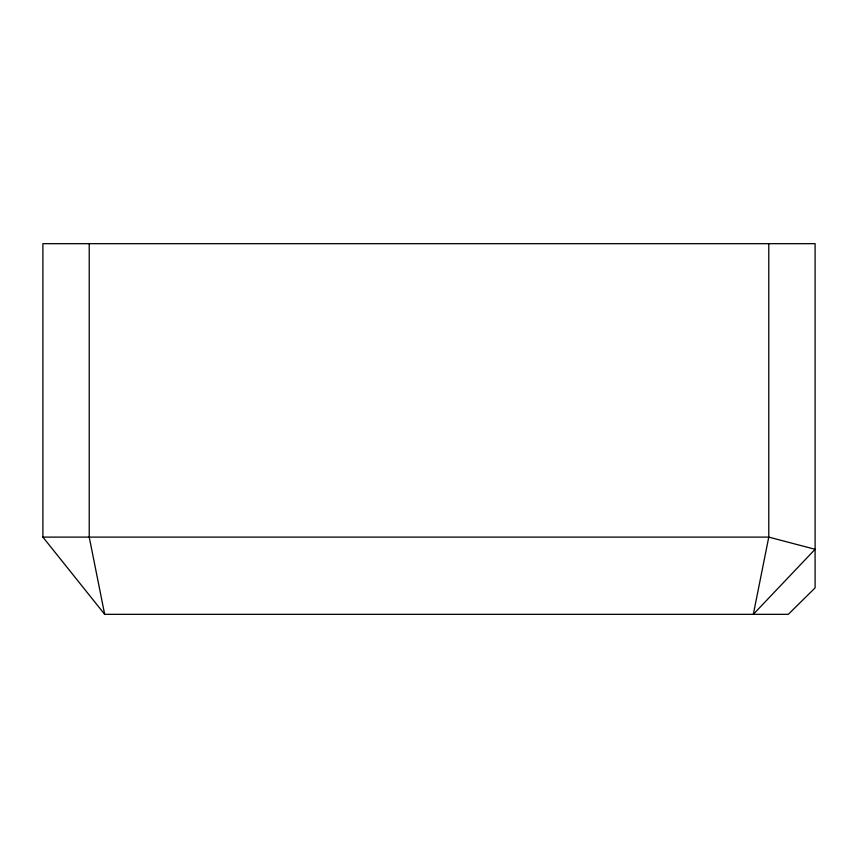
<?xml version="1.0" encoding="UTF-8"?>
<svg xmlns="http://www.w3.org/2000/svg" width="858" height="858" viewBox="0 0 858 858"><rect width="100%" height="100%" fill="white"/><g stroke="black" fill="none" stroke-linecap="round" stroke-linejoin="round"><path stroke-width="1.29" d="M42.9 537.108L104.676 614.328L788.298 614.328L815.1 587.88L815.1 243.672L42.9 243.672L42.9 537.108L768.768 537.108L815.1 549.292L753.324 614.328L768.768 537.108L768.768 243.672M104.676 614.328L89.232 537.108L89.232 243.672"/></g></svg>
